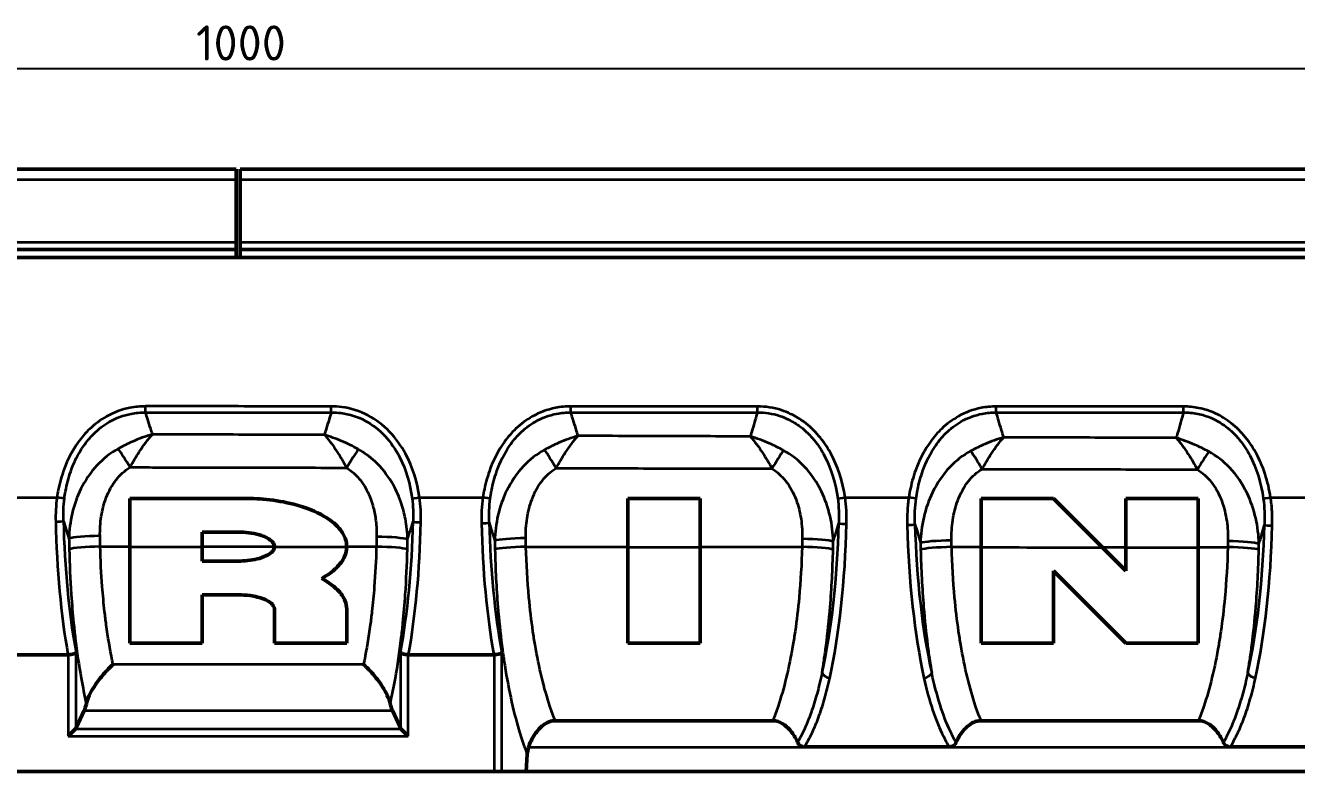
# Model space of a CAD drawing. Header units: millimetres. Extents: x 0 to 1485, y 0 to 1050.
# Drawn here: x 867.1 to 1183.6, y 621.1 to 806.8 of the extents above; entities that cross this region are included whole.
import ezdxf

# ---------------------------------------------------------------- set-up
doc = ezdxf.new("R2010")
doc.units = ezdxf.units.MM
doc.header["$LTSCALE"] = 2.5
for name, color, linetype, lineweight in [('Bemaßung (ISO)', 7, 'Continuous', 25), ('Sichtbar (ISO)', 7, 'Continuous', 50), ('Sichtbar schmal (ISO)', 7, 'Continuous', 35)]:
    doc.layers.add(name, color=color, linetype=linetype, lineweight=lineweight)
doc.styles.add('TXT 3_5', font='isocpeur.ttf')
doc.dimstyles.new('Anrin Standard (DIN)', dxfattribs={"dimscale": 2.5, "dimtxt": 3.5, "dimasz": 2.5, "dimexe": 2, "dimexo": 0, "dimgap": 0.8, "dimtad": 1, "dimrnd": 1e-08, "dimtxsty": 'TXT 3_5', "dimcen": 0.09, "dimdle": 10, "dimclrd": 256, "dimclre": 256, "dimclrt": 256, "dimadec": 0, "dimazin": 2, "dimtfac": 0.714286, "dimtmove": 0, "dimatfit": 3, "dimfxl": 1, "dimtolj": 1, "dimlwd": -1, "dimlwe": -1, "dimarcsym": 0})

# ---------------------------------------------------------------- blocks, each defined once
blk = doc.blocks.new('*D14')
at = {"layer": 'Bemaßung (ISO)', "transparency": 16777216}
for p, q in [((420.15, 732.45), (420.15, 801.07)), ((1420.15, 732.45), (1420.15, 801.07)), ((426.4, 796.07), (1413.9, 796.07))]:
    blk.add_line(p, q, dxfattribs=at)
for points in [[(426.4, 797.11), (426.4, 795.02), (420.15, 796.07)], [(1413.9, 797.11), (1413.9, 795.02), (1420.15, 796.07)]]:
    blk.add_solid(points, dxfattribs=at)
at = {"layer": 'Defpoints', "color": 0, "transparency": 16777216}
for p in [(1420.15, 796.07), (420.15, 732.45), (1420.15, 732.45)]:
    blk.add_point(p, dxfattribs=at)
at = {"layer": 'Bemaßung (ISO)', "transparency": 16777216, "insert": (909.62, 806.82), "char_height": 8.75, "attachment_point": 1, "style": 'TXT 3_5'}
blk.add_mtext('\\A1;1000', dxfattribs=at)

msp = doc.modelspace()

# ---------------------------------------------------------------- linework, layer by layer
at = {"layer": 'Sichtbar (ISO)'}
for p, q in [((420.646, 771.066), (919.646, 771.066)), ((919.646, 770.986), (919.646, 771.066)), ((919.646, 770.986), (919.646, 768.5)), ((920.646, 771.066), (920.646, 770.986)), ((920.646, 771.066), (1419.646, 771.066)), ((920.646, 768.5), (920.646, 770.986)), ((919.646, 752.798), (919.646, 768.5)), ((920.646, 768.5), (920.646, 752.798)), ((420.646, 751.066), (919.646, 751.066)), ((919.646, 751.066), (919.646, 752.798)), ((919.646, 749.066), (919.646, 751.066)), ((920.646, 752.798), (920.646, 751.066)), ((920.646, 751.066), (1419.646, 751.066)), ((920.646, 751.066), (920.646, 749.066)), ((1420.146, 749.066), (420.146, 749.066)), ((420.646, 749.066), (919.646, 749.066)), ((920.646, 749.066), (1419.646, 749.066)), ((921.946, 689.066), (893.146, 689.066)), ((893.146, 689.066), (893.146, 677.006)), ((1017.146, 689.066), (1017.146, 676.942)), ((1035.146, 689.066), (1017.146, 689.066)), ((1035.146, 676.932), (1035.146, 689.066)), ((1123.146, 689.066), (1105.146, 689.066)), ((1105.146, 689.066), (1105.146, 676.895)), ((1135.333, 676.88), (1123.146, 689.066)), ((1141.146, 689.066), (1141.146, 676.877)), ((1159.146, 689.066), (1141.146, 689.066)), ((1159.146, 676.867), (1159.146, 689.066)), ((911.146, 676.997), (911.146, 680.666)), ((911.146, 680.666), (920.146, 680.666)), ((893.146, 677.006), (893.146, 653.066)), ((911.146, 673.466), (911.146, 676.997)), ((1017.146, 676.942), (1017.146, 653.066)), ((1035.146, 653.066), (1035.146, 676.932)), ((1105.146, 676.895), (1105.146, 653.066)), ((1141.146, 671.066), (1135.333, 676.88)), ((1141.146, 676.877), (1141.146, 671.066)), ((1159.146, 653.066), (1159.146, 676.867)), ((920.146, 673.466), (911.146, 673.466)), ((1123.146, 671.066), (1141.146, 653.066)), ((1123.146, 653.066), (1123.146, 671.066)), ((911.146, 653.066), (911.146, 665.066)), ((911.146, 665.066), (920.146, 665.066)), ((929.146, 661.466), (929.146, 653.066)), ((947.146, 653.066), (947.146, 661.466)), ((893.146, 653.066), (911.146, 653.066)), ((929.146, 653.066), (947.146, 653.066)), ((1017.146, 653.066), (1035.146, 653.066)), ((1105.146, 653.066), (1123.146, 653.066)), ((1141.146, 653.066), (1159.146, 653.066)), ((856.557, 650.132), (877.735, 650.132)), ((962.557, 650.132), (983.735, 650.132)), ((879.758, 631.922), (881.758, 636.231)), ((958.534, 636.231), (960.533, 631.922)), ((879.559, 631.644), (877.827, 629.912)), ((960.733, 631.644), (962.465, 629.912)), ((1097.137, 627.245), (1061.154, 627.245)), ((1203.137, 627.245), (1167.154, 627.245)), ((991.792, 621.066), (992.101, 625.364)), ((856.465, 621.066), (983.827, 621.066)), ((985.758, 621.066), (983.827, 621.066)), ((985.758, 621.066), (991.792, 621.066)), ((1272.5, 621.066), (991.792, 621.066))]:
    msp.add_line(p, q, dxfattribs=at)
for centre, start_param, end_param in [((877.827, 632.221), 5.7595865, 6.0213859), ((962.465, 632.221), 3.403392, 3.6651914)]:
    msp.add_ellipse(centre, major_axis=(2, 0), ratio=0.5773503, start_param=start_param, end_param=end_param, dxfattribs=at)
for points, knots in [([(947.145, 676.978), (947.157, 677.745), (947.014, 678.491), (946.404, 680.094), (945.881, 680.9), (944.237, 682.809), (942.918, 683.799), (939.473, 685.832), (936.9, 686.854), (931.749, 688.187), (929.442, 688.577), (926.091, 688.914), (925.024, 688.987), (923.288, 689.054), (922.617, 689.066), (921.946, 689.066)], [0, 0, 0, 0, 0.2307837, 0.2307837, 0.5157258, 0.5157258, 0.986415, 0.986415, 1.7098192, 1.7098192, 2.2592469, 2.2592469, 2.5139388, 2.5139388, 2.673971, 2.673971, 2.673971, 2.673971]), ([(920.146, 680.666), (921.012, 680.666), (921.893, 680.616), (923.669, 680.401), (924.594, 680.226), (926.621, 679.631), (927.46, 679.218), (928.324, 678.588), (928.666, 678.29), (928.982, 677.767), (929.051, 677.613), (929.135, 677.3), (929.152, 677.145), (929.144, 676.988)], [0, 0, 0, 0, 0.2597299, 0.2597299, 0.537348, 0.537348, 0.9017254, 0.9017254, 1.0815882, 1.0815882, 1.14996, 1.14996, 1.2139366, 1.2139366, 1.2139366, 1.2139366]), ([(929.144, 676.988), (929.132, 676.782), (929.078, 676.585), (928.871, 676.147), (928.695, 675.922), (928.134, 675.363), (927.664, 675.066), (926.461, 674.457), (925.616, 674.183), (924.048, 673.803), (923.262, 673.674), (921.709, 673.507), (920.922, 673.466), (920.146, 673.466)], [0, 0, 0, 0, 0.0619873, 0.0619873, 0.1455311, 0.1455311, 0.2998285, 0.2998285, 0.5483536, 0.5483536, 0.7828587, 0.7828587, 1.0142798, 1.0142798, 1.0142798, 1.0142798]), ([(940.885, 669.15), (942.346, 669.943), (943.585, 670.826), (945.413, 672.598), (946.153, 673.553), (946.946, 675.378), (947.133, 676.164), (947.145, 676.978)], [1.9592685, 1.9592685, 1.9592685, 1.9592685, 2.4996343, 2.4996343, 2.9658952, 2.9658952, 3.2879747, 3.2879747, 3.2879747, 3.2879747]), ([(947.146, 661.466), (947.146, 662.205), (946.993, 662.926), (946.369, 664.444), (945.86, 665.197), (944.202, 667.062), (942.729, 668.167), (940.885, 669.15)], [0, 0, 0, 0, 0.23508836, 0.23508836, 0.51254553, 0.51254553, 0.9981263, 0.9981263, 0.9981263, 0.9981263]), ([(920.146, 665.066), (921.137, 665.066), (922.147, 665.001), (924.363, 664.689), (925.501, 664.409), (927.269, 663.714), (927.933, 663.331), (928.617, 662.702), (928.811, 662.474), (928.947, 662.219), (929.053, 662.02), (929.123, 661.807), (929.144, 661.543), (929.146, 661.505), (929.146, 661.466)], [2.40712118, 2.40712118, 2.40712118, 2.40712118, 2.58963853, 2.58963853, 2.81760013, 2.81760013, 3.01201436, 3.01201436, 3.1026122, 3.1026122, 3.1026122, 3.17304497, 3.17304497, 3.18496679, 3.18496679, 3.18496679, 3.18496679]), ([(879.758, 650.749), (879.758, 650.749), (879.757, 650.748), (879.709, 650.689), (879.637, 650.631), (879.45, 650.519), (879.335, 650.465), (879.017, 650.347), (878.798, 650.286), (878.326, 650.191), (878.078, 650.156), (877.827, 650.136)], [-0.0006654, -0.0006654, -0.0006654, -0.0006654, 0, 0, 0.05750447, 0.05750447, 0.11460339, 0.11460339, 0.19380433, 0.19380433, 0.26966157, 0.26966157, 0.26966157, 0.26966157]), ([(960.533, 650.749), (960.534, 650.749), (960.534, 650.748), (960.583, 650.689), (960.655, 650.631), (960.842, 650.519), (960.957, 650.465), (961.275, 650.347), (961.493, 650.286), (961.966, 650.191), (962.213, 650.156), (962.465, 650.136)], [-0.26991109, -0.26991109, -0.26991109, -0.26991109, -0.26924705, -0.26924705, -0.21183106, -0.21183106, -0.15482027, -0.15482027, -0.07574077, -0.07574077, 0, 0, 0, 0]), ([(985.758, 650.749), (985.758, 650.749), (985.757, 650.748), (985.709, 650.689), (985.637, 650.631), (985.45, 650.519), (985.335, 650.465), (985.017, 650.347), (984.798, 650.286), (984.326, 650.191), (984.078, 650.156), (983.827, 650.136)], [-0.00066483, -0.00066483, -0.00066483, -0.00066483, 0, 0, 0.05750444, 0.05750444, 0.11460288, 0.11460288, 0.19380451, 0.19380451, 0.26966215, 0.26966215, 0.26966215, 0.26966215]), ([(888.969, 647.722), (888.965, 647.719), (888.962, 647.716), (888.161, 646.989), (887.36, 646.175), (885.864, 644.457), (885.156, 643.547), (883.951, 641.745), (883.439, 640.858), (882.708, 639.273), (882.459, 638.583), (882.314, 637.952)], [-0.0015938, -0.0015938, -0.0015938, -0.0015938, 0, 0, 0.3562571, 0.3562571, 0.6987789, 0.6987789, 1.0094592, 1.0094592, 1.2644909, 1.2644909, 1.2644909, 1.2644909]), ([(951.323, 647.722), (951.327, 647.719), (951.33, 647.715), (952.131, 646.988), (952.932, 646.175), (954.428, 644.457), (955.136, 643.546), (956.341, 641.745), (956.853, 640.858), (957.584, 639.273), (957.833, 638.582), (957.978, 637.951)], [-1.2568591, -1.2568591, -1.2568591, -1.2568591, -1.2552769, -1.2552769, -0.9016301, -0.9016301, -0.561614, -0.561614, -0.2531834, -0.2531834, 0, 0, 0, 0]), ([(957.978, 637.951), (958.016, 637.787), (958.055, 637.629), (958.228, 636.992), (958.375, 636.573), (958.534, 636.231)], [1.06158358, 1.06158358, 1.06158358, 1.06158358, 1.12744762, 1.12744762, 1.33825634, 1.33825634, 1.33825634, 1.33825634]), ([(999.087, 633.736), (998.553, 633.736), (998.046, 633.642), (996.991, 633.249), (996.474, 632.933), (995.294, 632.002), (994.608, 631.248), (993.637, 629.823), (993.313, 629.256), (992.788, 628.146), (992.579, 627.607), (992.415, 627.066)], [0, 0, 0, 0, 0.16019318, 0.16019318, 0.34231248, 0.34231248, 0.62098639, 0.62098639, 0.78848945, 0.78848945, 0.9392562, 0.9392562, 0.9392562, 0.9392562]), ([(999.087, 633.736), (1008.106, 633.736), (1017.126, 633.736), (1035.166, 633.736), (1044.185, 633.736), (1053.205, 633.736)], [-6.7575765, -6.7575765, -6.7575765, -6.7575765, -4.051666, -4.051666, -1.345764, -1.345764, -1.345764, -1.345764]), ([(1059.414, 628.321), (1059.033, 629.197), (1058.543, 630.043), (1057.325, 631.663), (1056.606, 632.374), (1055.465, 633.139), (1055.045, 633.358), (1054.144, 633.66), (1053.685, 633.736), (1053.205, 633.736)], [0.31323441, 0.31323441, 0.31323441, 0.31323441, 0.60189482, 0.60189482, 0.92578778, 0.92578778, 1.09400996, 1.09400996, 1.26239995, 1.26239995, 1.26239995, 1.26239995]), ([(1105.087, 633.736), (1104.89, 633.736), (1104.695, 633.723), (1104.313, 633.672), (1104.13, 633.635), (1103.583, 633.486), (1103.237, 633.342), (1102.294, 632.83), (1101.712, 632.363), (1100.416, 631.024), (1099.708, 630.026), (1099.051, 628.705), (1098.962, 628.513), (1098.878, 628.321)], [0, 0, 0, 0, 0.05901818, 0.05901818, 0.11569873, 0.11569873, 0.2300069, 0.2300069, 0.44301042, 0.44301042, 0.74246626, 0.74246626, 0.79256085, 0.79256085, 0.79256085, 0.79256085]), ([(1105.087, 633.736), (1114.107, 633.736), (1123.126, 633.736), (1141.165, 633.736), (1150.185, 633.736), (1159.205, 633.736)], [-6.7575568, -6.7575568, -6.7575568, -6.7575568, -4.051666, -4.051666, -1.3457837, -1.3457837, -1.3457837, -1.3457837]), ([(1165.414, 628.321), (1165.033, 629.197), (1164.543, 630.043), (1163.325, 631.663), (1162.606, 632.374), (1161.465, 633.139), (1161.045, 633.358), (1160.144, 633.66), (1159.685, 633.736), (1159.205, 633.736)], [0.31321839, 0.31321839, 0.31321839, 0.31321839, 0.60187519, 0.60187519, 0.92576132, 0.92576132, 1.0939781, 1.0939781, 1.26236494, 1.26236494, 1.26236494, 1.26236494]), ([(1061.154, 627.245), (1060.888, 627.245), (1060.623, 627.295), (1060.164, 627.481), (1059.969, 627.605), (1059.638, 627.921), (1059.506, 628.11), (1059.414, 628.321)], [0, 0, 0, 0, 0.08004221, 0.08004221, 0.14938511, 0.14938511, 0.21913282, 0.21913282, 0.21913282, 0.21913282]), ([(1098.878, 628.321), (1098.788, 628.115), (1098.66, 627.93), (1098.335, 627.614), (1098.141, 627.489), (1097.805, 627.349), (1097.676, 627.31), (1097.41, 627.258), (1097.274, 627.245), (1097.137, 627.245)], [0, 0, 0, 0, 0.06800043, 0.06800043, 0.1373227, 0.1373227, 0.1776864, 0.1776864, 0.21863118, 0.21863118, 0.21863118, 0.21863118]), ([(1167.154, 627.245), (1166.888, 627.245), (1166.623, 627.295), (1166.164, 627.481), (1165.97, 627.605), (1165.638, 627.921), (1165.506, 628.11), (1165.414, 628.321)], [0, 0, 0, 0, 0.08004104, 0.08004104, 0.14938486, 0.14938486, 0.21913367, 0.21913367, 0.21913367, 0.21913367])]:
    msp.add_open_spline(points, degree=3, knots=knots, dxfattribs=at)
for points in [[(877.735, 650.132), (877.765, 650.132), (877.796, 650.133), (877.827, 650.136)], [(962.465, 650.136), (962.496, 650.133), (962.526, 650.132), (962.557, 650.132)], [(983.735, 650.132), (983.765, 650.132), (983.796, 650.133), (983.827, 650.136)], [(881.758, 636.231), (881.967, 636.682), (882.155, 637.262), (882.314, 637.952)], [(992.415, 627.066), (992.247, 626.512), (992.142, 625.941), (992.101, 625.364)]]:
    msp.add_open_spline(points, degree=3, dxfattribs=at)
at = {"layer": 'Sichtbar schmal (ISO)'}
for p, q in [((420.646, 770.986), (919.646, 770.986)), ((920.646, 770.986), (1419.646, 770.986)), ((420.646, 768.5), (919.646, 768.5)), ((920.646, 768.5), (1419.646, 768.5)), ((919.646, 752.798), (420.646, 752.798)), ((1419.646, 752.798), (920.646, 752.798)), ((897.041, 710.467), (897.042, 711.996)), ((943.301, 710.468), (943.301, 711.986)), ((1002.945, 710.469), (1002.945, 711.974)), ((1049.395, 710.47), (1049.396, 711.965)), ((1108.852, 710.471), (1108.853, 711.953)), ((1155.485, 710.472), (1155.486, 711.944)), ((859.304, 689.324), (875.01, 689.324)), ((876.857, 689.058), (875.01, 689.324)), ((963.422, 689.055), (965.267, 689.324)), ((965.267, 689.324), (981.048, 689.324)), ((982.889, 689.05), (981.048, 689.324)), ((1069.39, 689.047), (1071.228, 689.324)), ((1071.228, 689.324), (1087.088, 689.324)), ((1088.922, 689.042), (1087.088, 689.324)), ((1175.356, 689.039), (1177.187, 689.324)), ((1177.187, 689.324), (1193.13, 689.324)), ((885.775, 677.091), (893.146, 677.087)), ((911.146, 677.078), (929.146, 677.069)), ((947.146, 677.059), (954.517, 677.056)), ((991.775, 677.036), (1017.146, 677.023)), ((1035.146, 677.014), (1060.517, 677.001)), ((1097.775, 676.982), (1105.146, 676.978)), ((1135.25, 676.963), (1141.146, 676.959)), ((1159.146, 676.95), (1166.517, 676.946)), ((877.827, 650.136), (877.827, 629.912)), ((879.758, 631.922), (879.758, 650.749)), ((960.533, 650.749), (960.533, 631.922)), ((962.465, 629.912), (962.465, 650.136)), ((983.827, 650.136), (983.827, 621.066)), ((985.758, 621.066), (985.758, 650.749)), ((881.758, 636.231), (958.534, 636.231)), ((877.827, 629.912), (962.465, 629.912)), ((960.733, 631.644), (879.559, 631.644)), ((1271.877, 627.066), (992.415, 627.066))]:
    msp.add_line(p, q, dxfattribs=at)
for centre, major_axis, ratio, start_param, end_param in [((893.212, 696.171), (-4.152, 6.838), 0.0421484, 4.7812679, 5.5675664), ((947.094, 696.058), (4.171, 6.827), 0.0422188, 0.7209708, 1.5013852), ((999.288, 695.948), (-4.132, 6.85), 0.0424562, 4.7822189, 5.5514587), ((1053.02, 695.834), (-4.152, -6.838), 0.0425355, 3.8785139, 4.6420208), ((1105.362, 695.721), (-4.113, 6.861), 0.0427798, 4.7831871, 5.5357456), ((1158.946, 695.604), (-4.134, -6.849), 0.0428681, 3.8940726, 4.6410459), ((874.68, 683.437), (1.999, 0.047), 0.086552, 4.7103736, 6.0203765), ((892.832, 689.324), (0, -70), 0.2602935, 4.7990728, 5.306634), ((894.764, 689.324), (0, 68), 0.2679492, 1.6574802, 2.1739877), ((945.528, 689.324), (0, -68), 0.2679492, 0.9676049, 1.4819558), ((947.46, 689.324), (0, 70), 0.2602935, 4.1181439, 4.6235485), ((965.609, 683.291), (-1.999, 0.048), 0.0886986, 0.2628598, 1.5729133), ((980.689, 683.051), (1.999, 0.05), 0.0922148, 4.7101, 6.0202392), ((998.832, 689.324), (0, -70), 0.2602935, 4.8047632, 5.306634), ((1000.764, 689.324), (0, 68), 0.2679492, 1.6631706, 2.1739877), ((1051.528, 689.324), (0, -68), 0.2679492, 0.873178, 1.4761751), ((1053.46, 689.324), (0, 70), 0.2602935, 4.0147707, 4.6177678), ((1071.599, 682.899), (-1.999, 0.051), 0.0944498, 0.2630028, 1.5731981), ((1086.699, 682.65), (1.999, 0.053), 0.0981113, 4.7097963, 6.0200867), ((1104.832, 689.324), (0, -70), 0.2602935, 4.8106924, 5.4099101), ((1106.764, 689.324), (0, 68), 0.2679492, 1.6690998, 2.2683174), ((1157.528, 689.324), (0, -68), 0.2679492, 0.873419, 1.4701547), ((1159.46, 689.324), (0, 70), 0.2602935, 4.0150117, 4.6117473), ((1177.588, 682.492), (-1.999, 0.054), 0.1004354, 0.2631614, 1.5735139), ((885.718, 679.087), (-7.998, -0.173), 0.0805648, 4.7105783, 6.020512), ((954.571, 678.893), (7.998, -0.175), 0.0811922, 0.2626871, 1.5725043), ((991.728, 678.535), (-7.998, -0.175), 0.0815305, 4.7105395, 6.0204908), ((1060.561, 678.336), (7.998, -0.177), 0.0821725, 0.2627087, 1.5725511), ((1097.739, 677.968), (-7.998, -0.177), 0.0825195, 4.7104995, 6.0204688), ((1166.55, 677.764), (7.998, -0.179), 0.0831768, 0.2627312, 1.5725998), ((885.775, 676.446), (-7.998, -0.173), 0.0805658, 4.7106022, 6.020512), ((954.517, 676.406), (7.998, -0.175), 0.0811912, 0.262687, 1.5725271), ((991.775, 676.384), (-7.998, -0.175), 0.0815313, 4.7105595, 6.0204908), ((1060.517, 676.343), (7.998, -0.177), 0.0821717, 0.2627087, 1.5725698), ((1097.775, 676.321), (-7.998, -0.177), 0.0825201, 4.7105152, 6.0204688), ((1166.516, 676.281), (7.998, -0.179), 0.0831762, 0.2627312, 1.5726142), ((1067.424, 645.641), (-1.951, 0.438), 0.6330841, 0.3409214, 1.7120413), ((1090.867, 645.646), (1.951, 0.438), 0.6330128, 4.5711872, 5.9422906), ((1173.427, 645.654), (-1.951, 0.438), 0.6329073, 0.3408552, 1.7119342)]:
    msp.add_ellipse(centre, major_axis=major_axis, ratio=ratio, start_param=start_param, end_param=end_param, dxfattribs=at)
for points, knots in [([(897.042, 711.996), (895.743, 711.996), (894.431, 711.873), (891.086, 711.212), (889.116, 710.478), (885.769, 708.586), (884.352, 707.515), (882.069, 705.323), (881.13, 704.232), (878.814, 701.014), (877.657, 698.759), (876.158, 694.71), (875.678, 692.969), (875.208, 690.583), (875.101, 689.954), (875.01, 689.324)], [0, 0, 0, 0, 0.3895054, 0.3895054, 1.0127142, 1.0127142, 1.5348684, 1.5348684, 1.9622923, 1.9622923, 2.715636, 2.715636, 3.2510731, 3.2510731, 3.4419914, 3.4419914, 3.4419914, 3.4419914]), ([(876.857, 689.058), (876.935, 689.658), (877.028, 690.257), (877.441, 692.528), (877.868, 694.184), (879.217, 698.031), (880.266, 700.171), (882.38, 703.217), (883.239, 704.249), (885.332, 706.317), (886.634, 707.324), (889.716, 709.096), (891.533, 709.777), (894.625, 710.375), (895.839, 710.48), (897.041, 710.467)], [-3.4419914, -3.4419914, -3.4419914, -3.4419914, -3.2510731, -3.2510731, -2.715636, -2.715636, -1.9622923, -1.9622923, -1.5348684, -1.5348684, -1.0127142, -1.0127142, -0.3895054, -0.3895054, 0, 0, 0, 0]), ([(897.041, 710.467), (904.751, 710.467), (912.461, 710.467), (927.881, 710.467), (935.591, 710.468), (943.301, 710.468)], [-4.625923, -4.625923, -4.625923, -4.625923, -2.3129615, -2.3129615, 0, 0, 0, 0]), ([(898.809, 705.008), (898.656, 705.481), (898.503, 705.953), (898.35, 706.426), (898.1, 707.199), (897.849, 707.973), (897.413, 709.32), (897.227, 709.894), (897.041, 710.467)], [0.50985668, 0.50985668, 0.50985668, 0.50985668, 0.73400521, 0.73400521, 0.73400521, 1.10100781, 1.10100781, 1.37319218, 1.37319218, 1.37319218, 1.37319218]), ([(943.301, 711.986), (935.591, 711.988), (927.881, 711.99), (912.462, 711.993), (904.752, 711.994), (897.042, 711.996)], [0, 0, 0, 0, 2.3129615, 2.3129615, 4.625923, 4.625923, 4.625923, 4.625923]), ([(943.301, 710.468), (943.121, 709.882), (942.942, 709.296), (942.521, 707.926), (942.28, 707.141), (942.04, 706.356), (941.887, 705.857), (941.734, 705.358), (941.58, 704.859)], [0.0939561, 0.0939561, 0.0939561, 0.0939561, 0.36976251, 0.36976251, 0.73952502, 0.73952502, 0.73952502, 0.9745004, 0.9745004, 0.9745004, 0.9745004]), ([(965.267, 689.324), (964.718, 693.083), (963.581, 696.844), (960.702, 702.171), (959.384, 704.034), (956.252, 707.3), (954.454, 708.685), (950.413, 710.813), (948.194, 711.518), (945.041, 711.931), (944.169, 711.986), (943.301, 711.986)], [0, 0, 0, 0, 1.1396168, 1.1396168, 1.8126265, 1.8126265, 2.4856363, 2.4856363, 3.1733778, 3.1733778, 3.4336731, 3.4336731, 3.4336731, 3.4336731]), ([(943.301, 710.468), (944.104, 710.476), (944.912, 710.432), (947.828, 710.069), (949.876, 709.418), (953.598, 707.426), (955.249, 706.122), (958.118, 703.036), (959.32, 701.271), (961.935, 696.214), (962.951, 692.636), (963.422, 689.055)], [-3.4336731, -3.4336731, -3.4336731, -3.4336731, -3.1733778, -3.1733778, -2.4856363, -2.4856363, -1.8126265, -1.8126265, -1.1396168, -1.1396168, 0, 0, 0, 0]), ([(1002.945, 711.974), (1001.667, 711.974), (1000.376, 711.853), (997.084, 711.202), (995.145, 710.478), (991.842, 708.613), (990.44, 707.554), (988.169, 705.38), (987.232, 704.291), (984.924, 701.095), (983.77, 698.861), (982.262, 694.854), (981.774, 693.131), (981.273, 690.703), (981.151, 690.014), (981.048, 689.324)], [0, 0, 0, 0, 0.3833727, 0.3833727, 0.9967691, 0.9967691, 1.5132614, 1.5132614, 1.9400386, 1.9400386, 2.6874111, 2.6874111, 3.2184211, 3.2184211, 3.4277272, 3.4277272, 3.4277272, 3.4277272]), ([(982.889, 689.05), (982.977, 689.708), (983.083, 690.365), (983.524, 692.68), (983.959, 694.32), (985.316, 698.133), (986.362, 700.255), (988.468, 703.285), (989.326, 704.316), (991.408, 706.37), (992.696, 707.368), (995.735, 709.116), (997.524, 709.789), (1000.567, 710.378), (1001.761, 710.482), (1002.945, 710.469)], [-3.4277272, -3.4277272, -3.4277272, -3.4277272, -3.2184211, -3.2184211, -2.6874111, -2.6874111, -1.9400386, -1.9400386, -1.5132614, -1.5132614, -0.9967691, -0.9967691, -0.3833727, -0.3833727, 0, 0, 0, 0]), ([(1049.396, 711.965), (1041.654, 711.966), (1033.912, 711.968), (1018.429, 711.971), (1010.687, 711.972), (1002.945, 711.974)], [0, 0, 0, 0, 2.3225262, 2.3225262, 4.6450524, 4.6450524, 4.6450524, 4.6450524]), ([(1002.945, 710.469), (1010.686, 710.469), (1018.428, 710.469), (1033.912, 710.469), (1041.653, 710.47), (1049.395, 710.47)], [-4.6450524, -4.6450524, -4.6450524, -4.6450524, -2.3225262, -2.3225262, 0, 0, 0, 0]), ([(1004.763, 704.639), (1004.596, 705.176), (1004.428, 705.714), (1004.261, 706.251), (1004.01, 707.054), (1003.76, 707.857), (1003.321, 709.262), (1003.133, 709.866), (1002.945, 710.469)], [0.49580387, 0.49580387, 0.49580387, 0.49580387, 0.74518309, 0.74518309, 0.74518309, 1.11777463, 1.11777463, 1.39785802, 1.39785802, 1.39785802, 1.39785802]), ([(1049.395, 710.47), (1049.213, 709.854), (1049.031, 709.239), (1048.608, 707.809), (1048.368, 706.995), (1048.127, 706.181), (1047.96, 705.617), (1047.793, 705.053), (1047.626, 704.489)], [0.09167151, 0.09167151, 0.09167151, 0.09167151, 0.37538759, 0.37538759, 0.75077518, 0.75077518, 0.75077518, 1.01090786, 1.01090786, 1.01090786, 1.01090786]), ([(1049.395, 710.47), (1051.261, 710.489), (1053.148, 710.21), (1055.669, 709.393), (1056.406, 709.095), (1058.184, 708.229), (1059.197, 707.6), (1061.378, 705.935), (1062.515, 704.817), (1064.524, 702.35), (1065.392, 701.01), (1067.837, 696.365), (1068.891, 692.708), (1069.39, 689.047)], [-3.4194571, -3.4194571, -3.4194571, -3.4194571, -2.8148865, -2.8148865, -2.5582897, -2.5582897, -2.1767648, -2.1767648, -1.6705403, -1.6705403, -1.1643158, -1.1643158, 0, 0, 0, 0]), ([(1071.228, 689.324), (1070.648, 693.161), (1069.469, 697), (1066.777, 701.888), (1065.825, 703.3), (1063.627, 705.904), (1062.387, 707.086), (1060.013, 708.852), (1058.913, 709.522), (1056.983, 710.448), (1056.183, 710.768), (1053.451, 711.651), (1051.411, 711.964), (1049.396, 711.965)], [0, 0, 0, 0, 1.1643158, 1.1643158, 1.6705403, 1.6705403, 2.1767648, 2.1767648, 2.5582897, 2.5582897, 2.8148865, 2.8148865, 3.4194571, 3.4194571, 3.4194571, 3.4194571]), ([(1108.853, 711.953), (1107.595, 711.953), (1106.324, 711.833), (1103.084, 711.192), (1101.175, 710.479), (1097.917, 708.64), (1096.53, 707.593), (1094.271, 705.435), (1093.334, 704.35), (1091.035, 701.174), (1089.883, 698.961), (1088.368, 694.994), (1087.872, 693.289), (1087.341, 690.82), (1087.203, 690.072), (1087.088, 689.324)], [0, 0, 0, 0, 0.3773395, 0.3773395, 0.9810826, 0.9810826, 1.4921008, 1.4921008, 1.9182467, 1.9182467, 2.6597873, 2.6597873, 3.1866011, 3.1866011, 3.413761, 3.413761, 3.413761, 3.413761]), ([(1088.922, 689.042), (1089.021, 689.757), (1089.141, 690.47), (1089.608, 692.827), (1090.051, 694.452), (1091.415, 698.232), (1092.459, 700.337), (1094.557, 703.352), (1095.414, 704.382), (1097.484, 706.423), (1098.759, 707.411), (1101.758, 709.137), (1103.518, 709.8), (1106.512, 710.381), (1107.688, 710.484), (1108.852, 710.471)], [-3.413761, -3.413761, -3.413761, -3.413761, -3.1866011, -3.1866011, -2.6597873, -2.6597873, -1.9182467, -1.9182467, -1.4921008, -1.4921008, -0.9810826, -0.9810826, -0.3773395, -0.3773395, 0, 0, 0, 0]), ([(1108.852, 710.471), (1116.625, 710.471), (1124.397, 710.471), (1139.941, 710.472), (1147.713, 710.472), (1155.485, 710.472)], [-4.6632984, -4.6632984, -4.6632984, -4.6632984, -2.3316492, -2.3316492, 0, 0, 0, 0]), ([(1110.72, 704.266), (1110.538, 704.87), (1110.357, 705.473), (1110.175, 706.076), (1109.925, 706.908), (1109.675, 707.74), (1109.234, 709.205), (1109.043, 709.838), (1108.852, 710.471)], [0.48226338, 0.48226338, 0.48226338, 0.48226338, 0.75659923, 0.75659923, 0.75659923, 1.13489884, 1.13489884, 1.422909, 1.422909, 1.422909, 1.422909]), ([(1155.486, 711.944), (1147.714, 711.945), (1139.941, 711.947), (1124.397, 711.95), (1116.625, 711.951), (1108.853, 711.953)], [0, 0, 0, 0, 2.3316492, 2.3316492, 4.6632984, 4.6632984, 4.6632984, 4.6632984]), ([(1155.485, 710.472), (1155.301, 709.827), (1155.117, 709.181), (1154.691, 707.692), (1154.451, 706.849), (1154.21, 706.006), (1154.029, 705.375), (1153.849, 704.745), (1153.669, 704.114)], [0.0894777, 0.0894777, 0.0894777, 0.0894777, 0.38113022, 0.38113022, 0.76226044, 0.76226044, 0.76226044, 1.04727706, 1.04727706, 1.04727706, 1.04727706]), ([(1155.485, 710.472), (1156.668, 710.485), (1157.86, 710.377), (1160.186, 709.914), (1161.315, 709.561), (1163.682, 708.535), (1164.897, 707.816), (1167.239, 706.043), (1168.366, 704.944), (1170.363, 702.517), (1171.228, 701.199), (1173.736, 696.519), (1174.83, 692.781), (1175.356, 689.039)], [-3.4055386, -3.4055386, -3.4055386, -3.4055386, -3.0223399, -3.0223399, -2.6391411, -2.6391411, -2.1887538, -2.1887538, -1.6890431, -1.6890431, -1.1893324, -1.1893324, 0, 0, 0, 0]), ([(1177.187, 689.324), (1176.577, 693.241), (1175.354, 697.159), (1172.593, 702.077), (1171.643, 703.465), (1169.46, 706.023), (1168.23, 707.184), (1165.681, 709.063), (1164.36, 709.828), (1161.792, 710.926), (1160.569, 711.308), (1158.051, 711.818), (1156.763, 711.943), (1155.486, 711.944)], [0, 0, 0, 0, 1.1893324, 1.1893324, 1.6890431, 1.6890431, 2.1887538, 2.1887538, 2.6391411, 2.6391411, 3.0223399, 3.0223399, 3.4055386, 3.4055386, 3.4055386, 3.4055386]), ([(898.809, 705.008), (897.112, 704.545), (895.393, 703.917), (892.539, 702.644), (891.391, 702.067), (890.268, 701.446)], [-0.00184155, -0.00184155, -0.00184155, -0.00184155, 0.37600238, 0.37600238, 0.6351631, 0.6351631, 0.6351631, 0.6351631]), ([(893.214, 696.816), (893.954, 698.163), (894.708, 699.449), (896.577, 702.351), (897.701, 703.845), (898.809, 705.008)], [-0.6351631, -0.6351631, -0.6351631, -0.6351631, -0.37600238, -0.37600238, 0.00184155, 0.00184155, 0.00184155, 0.00184155]), ([(941.58, 704.859), (941.283, 704.861), (940.986, 704.862), (933.847, 704.886), (927.005, 704.91), (920.163, 704.934), (913.321, 704.958), (906.479, 704.981), (899.361, 705.006), (899.085, 705.007), (898.809, 705.008)], [1.9635101, 1.9635101, 1.9635101, 1.9635101, 2.0526318, 2.0526318, 4.1052636, 4.1052636, 4.1052636, 6.1578953, 6.1578953, 6.2406502, 6.2406502, 6.2406502, 6.2406502]), ([(950.037, 701.303), (949.354, 701.681), (948.661, 702.044), (947.263, 702.731), (946.557, 703.055), (945.848, 703.355), (945.139, 703.656), (944.426, 703.933), (943.001, 704.436), (942.289, 704.662), (941.58, 704.859)], [0, 0, 0, 0, 0.15791063, 0.15791063, 0.31582126, 0.31582126, 0.31582126, 0.47373188, 0.47373188, 0.63164251, 0.63164251, 0.63164251, 0.63164251]), ([(941.58, 704.859), (942.042, 704.368), (942.505, 703.819), (943.433, 702.622), (943.897, 701.973), (944.36, 701.282), (944.822, 700.591), (945.282, 699.858), (946.196, 698.327), (946.649, 697.528), (947.096, 696.708)], [-0.63164251, -0.63164251, -0.63164251, -0.63164251, -0.47373188, -0.47373188, -0.31582126, -0.31582126, -0.31582126, -0.15791063, -0.15791063, 0, 0, 0, 0]), ([(1004.763, 704.639), (1003.137, 704.187), (1001.491, 703.587), (998.697, 702.355), (997.54, 701.78), (996.407, 701.162)], [-0.00184366, -0.00184366, -0.00184366, -0.00184366, 0.360302, 0.360302, 0.62112005, 0.62112005, 0.62112005, 0.62112005]), ([(999.289, 696.601), (1000.035, 697.951), (1000.795, 699.24), (1002.625, 702.065), (1003.701, 703.501), (1004.763, 704.639)], [-0.62112005, -0.62112005, -0.62112005, -0.62112005, -0.360302, -0.360302, 0.00184366, 0.00184366, 0.00184366, 0.00184366]), ([(1047.626, 704.489), (1047.314, 704.49), (1047.001, 704.491), (1039.847, 704.516), (1033.005, 704.54), (1026.163, 704.564), (1019.321, 704.588), (1012.479, 704.612), (1005.346, 704.637), (1005.055, 704.638), (1004.763, 704.639)], [1.9589832, 1.9589832, 1.9589832, 1.9589832, 2.052632, 2.052632, 4.105264, 4.105264, 4.105264, 6.157896, 6.157896, 6.2452287, 6.2452287, 6.2452287, 6.2452287]), ([(1055.899, 701.016), (1054.765, 701.638), (1053.605, 702.216), (1050.84, 703.441), (1049.224, 704.035), (1047.626, 704.489)], [0, 0, 0, 0, 0.26163232, 0.26163232, 0.61773407, 0.61773407, 0.61773407, 0.61773407]), ([(1047.626, 704.489), (1048.666, 703.357), (1049.718, 701.94), (1051.522, 699.137), (1052.279, 697.844), (1053.022, 696.491)], [-0.61773407, -0.61773407, -0.61773407, -0.61773407, -0.26163232, -0.26163232, 0, 0, 0, 0]), ([(1110.72, 704.266), (1109.162, 703.826), (1107.587, 703.253), (1104.853, 702.061), (1103.686, 701.489), (1102.545, 700.873)], [-0.00184581, -0.00184581, -0.00184581, -0.00184581, 0.34497129, 0.34497129, 0.60739836, 0.60739836, 0.60739836, 0.60739836]), ([(1105.364, 696.382), (1106.116, 697.733), (1106.881, 699.025), (1108.672, 701.776), (1109.702, 703.156), (1110.72, 704.266)], [-0.60739836, -0.60739836, -0.60739836, -0.60739836, -0.34497129, -0.34497129, 0.00184581, 0.00184581, 0.00184581, 0.00184581]), ([(1153.669, 704.114), (1153.342, 704.116), (1153.016, 704.117), (1145.847, 704.142), (1139.005, 704.166), (1132.163, 704.191), (1125.321, 704.215), (1118.479, 704.239), (1111.331, 704.264), (1111.025, 704.265), (1110.72, 704.266)], [1.954669, 1.954669, 1.954669, 1.954669, 2.0526322, 2.0526322, 4.1052644, 4.1052644, 4.1052644, 6.1578965, 6.1578965, 6.2495971, 6.2495971, 6.2495971, 6.2495971]), ([(1161.763, 700.725), (1160.619, 701.344), (1159.451, 701.92), (1156.744, 703.105), (1155.199, 703.674), (1153.669, 704.114)], [0, 0, 0, 0, 0.263239, 0.263239, 0.60414496, 0.60414496, 0.60414496, 0.60414496]), ([(1153.669, 704.114), (1154.665, 703.011), (1155.672, 701.65), (1157.436, 698.921), (1158.199, 697.625), (1158.948, 696.269)], [-0.60414496, -0.60414496, -0.60414496, -0.60414496, -0.263239, -0.263239, 0, 0, 0, 0]), ([(890.268, 701.446), (888.262, 700.337), (886.456, 698.883), (883.311, 695.501), (881.979, 693.496), (880.956, 691.423), (879.981, 689.447), (879.274, 687.403), (878.307, 683.251), (878.051, 681.155), (877.99, 679.087)], [0, 0, 0, 0, 0.4629822, 0.4629822, 0.9731941, 0.9731941, 0.9731941, 1.4597911, 1.4597911, 1.9463882, 1.9463882, 1.9463882, 1.9463882]), ([(962.299, 678.893), (962.25, 680.569), (962.073, 682.261), (961.478, 685.389), (961.099, 686.824), (960.004, 689.94), (959.236, 691.613), (957.165, 695.039), (955.823, 696.75), (952.959, 699.423), (951.555, 700.461), (950.037, 701.303)], [0, 0, 0, 0, 0.3951817, 0.3951817, 0.7323745, 0.7323745, 1.1411802, 1.1411802, 1.6021957, 1.6021957, 1.9529454, 1.9529454, 1.9529454, 1.9529454]), ([(996.407, 701.162), (994.421, 700.078), (992.633, 698.655), (989.415, 695.245), (988.03, 693.158), (986.975, 691.006), (985.996, 689.006), (985.287, 686.936), (984.318, 682.739), (984.062, 680.624), (984, 678.535)], [0, 0, 0, 0, 0.4573881, 0.4573881, 0.9905413, 0.9905413, 0.9905413, 1.4858119, 1.4858119, 1.9810825, 1.9810825, 1.9810825, 1.9810825]), ([(1068.288, 678.336), (1068.227, 680.428), (1067.971, 682.545), (1067.006, 686.747), (1066.3, 688.82), (1065.324, 690.824), (1064.268, 692.991), (1062.877, 695.095), (1059.655, 698.513), (1057.877, 699.933), (1055.899, 701.016)], [0, 0, 0, 0, 0.4969685, 0.4969685, 0.993937, 0.993937, 0.993937, 1.5318135, 1.5318135, 1.9878741, 1.9878741, 1.9878741, 1.9878741]), ([(1102.545, 700.873), (1100.579, 699.813), (1098.809, 698.42), (1095.517, 694.982), (1094.078, 692.811), (1092.993, 690.578), (1092.01, 688.555), (1091.3, 686.458), (1090.329, 682.214), (1090.073, 680.08), (1090.011, 677.968)], [0, 0, 0, 0, 0.4517785, 0.4517785, 1.0083247, 1.0083247, 1.0083247, 1.512487, 1.512487, 2.0166494, 2.0166494, 2.0166494, 2.0166494]), ([(1174.277, 677.764), (1174.215, 679.878), (1173.96, 682.015), (1172.993, 686.265), (1172.285, 688.366), (1171.306, 690.392), (1170.22, 692.641), (1168.776, 694.829), (1165.481, 698.276), (1163.72, 699.666), (1161.763, 700.725)], [0, 0, 0, 0, 0.5059211, 0.5059211, 1.0118422, 1.0118422, 1.0118422, 1.5731904, 1.5731904, 2.0236844, 2.0236844, 2.0236844, 2.0236844]), ([(885.718, 679.732), (885.683, 681.348), (885.78, 682.98), (886.283, 686.196), (886.686, 687.772), (887.275, 689.286), (887.892, 690.873), (888.72, 692.397), (890.726, 694.938), (891.896, 696.016), (893.214, 696.816)], [-1.9463882, -1.9463882, -1.9463882, -1.9463882, -1.4597911, -1.4597911, -0.9731941, -0.9731941, -0.9731941, -0.4629822, -0.4629822, 0, 0, 0, 0]), ([(893.214, 696.816), (895.349, 696.812), (897.484, 696.807), (906.462, 696.789), (913.304, 696.776), (920.146, 696.762), (926.988, 696.748), (933.83, 696.734), (942.813, 696.716), (944.955, 696.712), (947.096, 696.708)], [-6.7984485, -6.7984485, -6.7984485, -6.7984485, -6.1578953, -6.1578953, -4.1052636, -4.1052636, -4.1052636, -2.0526318, -2.0526318, -1.4102177, -1.4102177, -1.4102177, -1.4102177]), ([(947.096, 696.708), (948.093, 696.099), (949.005, 695.332), (950.846, 693.331), (951.692, 692.035), (952.968, 689.416), (953.426, 688.13), (954.052, 685.723), (954.256, 684.61), (954.543, 682.177), (954.6, 680.855), (954.572, 679.543)], [-1.9529454, -1.9529454, -1.9529454, -1.9529454, -1.6021957, -1.6021957, -1.1411802, -1.1411802, -0.7323745, -0.7323745, -0.3951817, -0.3951817, 0, 0, 0, 0]), ([(991.728, 679.187), (991.692, 680.833), (991.787, 682.491), (992.288, 685.767), (992.691, 687.374), (993.28, 688.917), (993.914, 690.577), (994.774, 692.175), (996.827, 694.753), (997.985, 695.814), (999.289, 696.601)], [-1.9810825, -1.9810825, -1.9810825, -1.9810825, -1.4858119, -1.4858119, -0.9905413, -0.9905413, -0.9905413, -0.4573881, -0.4573881, 0, 0, 0, 0]), ([(999.289, 696.601), (1001.399, 696.597), (1003.509, 696.593), (1012.462, 696.574), (1019.304, 696.56), (1026.146, 696.546), (1032.988, 696.532), (1039.83, 696.518), (1048.789, 696.5), (1050.905, 696.495), (1053.022, 696.491)], [-6.7909197, -6.7909197, -6.7909197, -6.7909197, -6.157896, -6.157896, -4.105264, -4.105264, -4.105264, -2.052632, -2.052632, -1.4176826, -1.4176826, -1.4176826, -1.4176826]), ([(1053.022, 696.491), (1054.32, 695.703), (1055.471, 694.641), (1057.524, 692.05), (1058.387, 690.435), (1059.021, 688.758), (1059.607, 687.209), (1060.007, 685.595), (1060.504, 682.308), (1060.598, 680.644), (1060.561, 678.993)], [-1.9878741, -1.9878741, -1.9878741, -1.9878741, -1.5318135, -1.5318135, -0.993937, -0.993937, -0.993937, -0.4969685, -0.4969685, 0, 0, 0, 0]), ([(1097.739, 678.629), (1097.702, 680.303), (1097.795, 681.989), (1098.293, 685.325), (1098.696, 686.965), (1099.285, 688.538), (1099.935, 690.273), (1100.828, 691.947), (1102.928, 694.563), (1104.074, 695.608), (1105.364, 696.382)], [-2.0166494, -2.0166494, -2.0166494, -2.0166494, -1.512487, -1.512487, -1.0083247, -1.0083247, -1.0083247, -0.4517785, -0.4517785, 0, 0, 0, 0]), ([(1105.364, 696.382), (1107.449, 696.378), (1109.534, 696.373), (1118.462, 696.355), (1125.304, 696.34), (1132.146, 696.326), (1138.988, 696.312), (1145.83, 696.297), (1154.764, 696.278), (1156.856, 696.274), (1158.948, 696.269)], [-6.7834517, -6.7834517, -6.7834517, -6.7834517, -6.1578965, -6.1578965, -4.1052644, -4.1052644, -4.1052644, -2.0526322, -2.0526322, -1.4250915, -1.4250915, -1.4250915, -1.4250915]), ([(1158.948, 696.269), (1160.232, 695.494), (1161.371, 694.449), (1163.471, 691.819), (1164.366, 690.127), (1165.016, 688.375), (1165.602, 686.797), (1166.002, 685.149), (1166.496, 681.801), (1166.588, 680.11), (1166.55, 678.429)], [-2.0236844, -2.0236844, -2.0236844, -2.0236844, -1.5731904, -1.5731904, -1.0118422, -1.0118422, -1.0118422, -0.5059211, -0.5059211, 0, 0, 0, 0]), ([(875.01, 689.324), (874.87, 688.322), (874.776, 687.311), (874.669, 685.286), (874.657, 684.272), (874.68, 683.264)], [0, 0, 0, 0, 0.29509583, 0.29509583, 0.59019166, 0.59019166, 0.59019166, 0.59019166]), ([(876.611, 683.437), (876.58, 684.375), (876.581, 685.316), (876.659, 687.194), (876.737, 688.131), (876.857, 689.058)], [-0.59019166, -0.59019166, -0.59019166, -0.59019166, -0.29509583, -0.29509583, 0, 0, 0, 0]), ([(963.422, 689.055), (963.547, 688.104), (963.628, 687.144), (963.709, 685.218), (963.71, 684.252), (963.677, 683.291)], [-0.60488461, -0.60488461, -0.60488461, -0.60488461, -0.3024423, -0.3024423, 0, 0, 0, 0]), ([(965.609, 683.113), (965.633, 684.147), (965.62, 685.186), (965.51, 687.261), (965.412, 688.297), (965.267, 689.324)], [0, 0, 0, 0, 0.3024423, 0.3024423, 0.60488461, 0.60488461, 0.60488461, 0.60488461]), ([(981.048, 689.324), (980.894, 688.257), (980.791, 687.179), (980.675, 685.022), (980.663, 683.941), (980.689, 682.867)], [0, 0, 0, 0, 0.31447459, 0.31447459, 0.62894918, 0.62894918, 0.62894918, 0.62894918]), ([(982.621, 683.051), (982.585, 684.052), (982.586, 685.057), (982.671, 687.062), (982.756, 688.061), (982.889, 689.05)], [-0.62894918, -0.62894918, -0.62894918, -0.62894918, -0.31447459, -0.31447459, 0, 0, 0, 0]), ([(1069.39, 689.047), (1069.528, 688.033), (1069.616, 687.009), (1069.704, 684.955), (1069.704, 683.924), (1069.667, 682.899)], [-0.6442557, -0.6442557, -0.6442557, -0.6442557, -0.32212785, -0.32212785, 0, 0, 0, 0]), ([(1071.599, 682.71), (1071.626, 683.81), (1071.614, 684.917), (1071.494, 687.128), (1071.388, 688.231), (1071.228, 689.324)], [0, 0, 0, 0, 0.32212785, 0.32212785, 0.6442557, 0.6442557, 0.6442557, 0.6442557]), ([(1087.088, 689.324), (1086.919, 688.189), (1086.807, 687.043), (1086.682, 684.746), (1086.67, 683.596), (1086.699, 682.454)], [0, 0, 0, 0, 0.33466362, 0.33466362, 0.66932723, 0.66932723, 0.66932723, 0.66932723]), ([(1088.631, 682.65), (1088.592, 683.716), (1088.591, 684.787), (1088.683, 686.924), (1088.776, 687.989), (1088.922, 689.042)], [-0.66932723, -0.66932723, -0.66932723, -0.66932723, -0.33466362, -0.33466362, 0, 0, 0, 0]), ([(1175.356, 689.039), (1175.507, 687.961), (1175.603, 686.87), (1175.698, 684.681), (1175.697, 683.583), (1175.656, 682.492)], [-0.68525246, -0.68525246, -0.68525246, -0.68525246, -0.34262623, -0.34262623, 0, 0, 0, 0]), ([(1177.588, 682.291), (1177.619, 683.46), (1177.607, 684.638), (1177.478, 686.989), (1177.362, 688.162), (1177.187, 689.324)], [0, 0, 0, 0, 0.34262623, 0.34262623, 0.68525246, 0.68525246, 0.68525246, 0.68525246]), ([(954.572, 679.543), (954.563, 679.128), (954.553, 678.714), (954.535, 677.885), (954.526, 677.47), (954.517, 677.056)], [0, 0, 0, 0, 0.12480679, 0.12480679, 0.24961359, 0.24961359, 0.24961359, 0.24961359]), ([(962.244, 676.406), (962.253, 676.82), (962.262, 677.235), (962.28, 678.064), (962.289, 678.479), (962.299, 678.893)], [-0.24961359, -0.24961359, -0.24961359, -0.24961359, -0.12480679, -0.12480679, 0, 0, 0, 0]), ([(878.047, 676.446), (878.13, 672.644), (878.299, 668.846), (878.717, 662.737), (878.916, 660.374), (879.273, 656.817), (879.409, 655.574), (879.555, 654.346), (879.97, 650.862), (880.465, 647.496), (881.426, 642.097), (881.855, 639.968), (882.314, 637.952)], [-4.5790647, -4.5790647, -4.5790647, -4.5790647, -3.4342985, -3.4342985, -2.6930489, -2.6930489, -2.2895323, -2.2895323, -2.2895323, -1.1447662, -1.1447662, -0.343215, -0.343215, -0.343215, -0.343215]), ([(888.969, 647.722), (888.897, 648.061), (888.827, 648.403), (888.193, 651.548), (887.697, 654.519), (887.283, 657.593), (887.137, 658.676), (887.001, 659.773), (886.643, 662.912), (886.444, 664.996), (886.027, 670.386), (885.857, 673.739), (885.775, 677.091)], [1.0041917, 1.0041917, 1.0041917, 1.0041917, 1.1447662, 1.1447662, 2.2895323, 2.2895323, 2.2895323, 2.6930489, 2.6930489, 3.4342985, 3.4342985, 4.5790647, 4.5790647, 4.5790647, 4.5790647]), ([(954.517, 677.056), (954.434, 673.706), (954.264, 670.357), (953.847, 664.979), (953.648, 662.904), (953.291, 659.767), (953.154, 658.665), (953.007, 657.576), (952.593, 654.504), (952.098, 651.537), (951.464, 648.397), (951.394, 648.058), (951.323, 647.722)], [0, 0, 0, 0, 1.1438535, 1.1438535, 1.8819757, 1.8819757, 2.287707, 2.287707, 2.287707, 3.4315605, 3.4315605, 3.5709859, 3.5709859, 3.5709859, 3.5709859]), ([(957.978, 637.951), (958.436, 639.965), (958.865, 642.091), (959.825, 647.483), (960.32, 650.846), (960.735, 654.327), (960.882, 655.561), (961.019, 656.811), (961.376, 660.365), (961.574, 662.718), (961.991, 668.812), (962.161, 672.607), (962.244, 676.406)], [-4.2319464, -4.2319464, -4.2319464, -4.2319464, -3.4315605, -3.4315605, -2.287707, -2.287707, -2.287707, -1.8819757, -1.8819757, -1.1438535, -1.1438535, 0, 0, 0, 0]), ([(984.048, 676.384), (984.153, 671.558), (984.4, 666.729), (985.052, 658.777), (985.388, 655.57), (985.946, 651.234), (986.12, 649.98), (986.305, 648.747), (986.793, 645.496), (987.353, 642.385), (988.599, 636.571), (989.284, 633.869), (990.445, 629.965), (990.895, 628.592), (991.36, 627.306), (991.603, 626.635), (991.85, 625.988), (992.101, 625.364)], [-5.8117035, -5.8117035, -5.8117035, -5.8117035, -4.3587776, -4.3587776, -3.3313967, -3.3313967, -2.9058518, -2.9058518, -2.9058518, -1.7845049, -1.7845049, -0.6631637, -0.6631637, 0, 0, 0, 0.3456422, 0.3456422, 0.3456422, 0.3456422]), ([(999.087, 633.736), (998.622, 634.871), (998.172, 636.081), (997.011, 639.525), (996.327, 641.909), (995.081, 647.039), (994.52, 649.784), (994.033, 652.652), (993.848, 653.741), (993.674, 654.847), (993.116, 658.673), (992.779, 661.503), (992.128, 668.519), (991.881, 672.782), (991.775, 677.036)], [0.000554, 0.000554, 0.000554, 0.000554, 0.6631637, 0.6631637, 1.7845049, 1.7845049, 2.9058518, 2.9058518, 2.9058518, 3.3313967, 3.3313967, 4.3587776, 4.3587776, 5.8117035, 5.8117035, 5.8117035, 5.8117035]), ([(1060.517, 677.001), (1060.41, 672.75), (1060.163, 668.49), (1059.512, 661.487), (1059.176, 658.666), (1058.618, 654.842), (1058.443, 653.73), (1058.257, 652.636), (1057.77, 649.771), (1057.209, 647.029), (1055.964, 641.904), (1055.28, 639.522), (1054.119, 636.081), (1053.67, 634.87), (1053.205, 633.736)], [0, 0, 0, 0, 1.4519921, 1.4519921, 2.4762272, 2.4762272, 2.9039843, 2.9039843, 2.9039843, 4.0243969, 4.0243969, 5.144804, 5.144804, 5.807366, 5.807366, 5.807366, 5.807366]), ([(1065.492, 645.641), (1065.663, 646.654), (1065.827, 647.684), (1065.984, 648.728), (1066.17, 649.968), (1066.345, 651.228), (1066.903, 655.562), (1067.239, 658.759), (1067.89, 666.696), (1068.137, 671.521), (1068.244, 676.343)], [-3.2642634, -3.2642634, -3.2642634, -3.2642634, -2.9039843, -2.9039843, -2.9039843, -2.4762272, -2.4762272, -1.4519921, -1.4519921, 0, 0, 0, 0]), ([(1090.048, 676.321), (1090.155, 671.501), (1090.403, 666.678), (1091.054, 658.749), (1091.389, 655.558), (1091.946, 651.226), (1092.122, 649.962), (1092.309, 648.719), (1092.465, 647.68), (1092.628, 646.655), (1092.799, 645.646)], [-5.8058077, -5.8058077, -5.8058077, -5.8058077, -4.3543558, -4.3543558, -3.3319032, -3.3319032, -2.9029038, -2.9029038, -2.9029038, -2.5442919, -2.5442919, -2.5442919, -2.5442919]), ([(1105.087, 633.736), (1104.622, 634.87), (1104.172, 636.081), (1103.012, 639.521), (1102.328, 641.902), (1101.084, 647.024), (1100.523, 649.764), (1100.036, 652.628), (1099.85, 653.725), (1099.674, 654.84), (1099.116, 658.663), (1098.781, 661.478), (1098.13, 668.474), (1097.882, 672.732), (1097.775, 676.982)], [0.0004652, 0.0004652, 0.0004652, 0.0004652, 0.6630465, 0.6630465, 1.7829723, 1.7829723, 2.9029038, 2.9029038, 2.9029038, 3.3319032, 3.3319032, 4.3543558, 4.3543558, 5.8058077, 5.8058077, 5.8058077, 5.8058077]), ([(1166.517, 676.946), (1166.409, 672.699), (1166.16, 668.445), (1165.51, 661.462), (1165.175, 658.656), (1164.618, 654.836), (1164.441, 653.715), (1164.254, 652.613), (1163.767, 649.752), (1163.206, 647.014), (1161.962, 641.897), (1161.279, 639.518), (1160.119, 636.08), (1159.67, 634.87), (1159.205, 633.736)], [0, 0, 0, 0, 1.4505152, 1.4505152, 2.4698126, 2.4698126, 2.9010305, 2.9010305, 2.9010305, 4.0200249, 4.0200249, 5.1390138, 5.1390138, 5.8015471, 5.8015471, 5.8015471, 5.8015471]), ([(1171.495, 645.654), (1171.664, 646.654), (1171.826, 647.67), (1171.981, 648.701), (1172.168, 649.95), (1172.345, 651.221), (1172.902, 655.55), (1173.237, 658.73), (1173.888, 666.644), (1174.136, 671.464), (1174.244, 676.281)], [-3.2566716, -3.2566716, -3.2566716, -3.2566716, -2.9010305, -2.9010305, -2.9010305, -2.4698126, -2.4698126, -1.4505152, -1.4505152, 0, 0, 0, 0]), ([(951.323, 647.722), (947.684, 647.722), (944.044, 647.722), (933.651, 647.722), (926.899, 647.722), (920.146, 647.722), (913.393, 647.722), (906.64, 647.722), (896.248, 647.722), (892.608, 647.722), (888.969, 647.722)], [0.9339147, 0.9339147, 0.9339147, 0.9339147, 2.025833, 2.025833, 4.0516661, 4.0516661, 4.0516661, 6.0774991, 6.0774991, 7.169361, 7.169361, 7.169361, 7.169361]), ([(1065.492, 645.641), (1065.111, 643.851), (1064.693, 642.128), (1063.786, 638.844), (1063.298, 637.282), (1062.778, 635.812), (1062.315, 634.506), (1061.828, 633.272), (1060.714, 630.741), (1060.078, 629.475), (1059.414, 628.321)], [-2.7891246, -2.7891246, -2.7891246, -2.7891246, -2.0918435, -2.0918435, -1.3945623, -1.3945623, -1.3945623, -0.7745179, -0.7745179, -0.0352923, -0.0352923, -0.0352923, -0.0352923]), ([(1061.154, 627.245), (1061.827, 628.343), (1062.472, 629.55), (1063.616, 632.003), (1064.123, 633.22), (1064.604, 634.516), (1065.145, 635.973), (1065.653, 637.529), (1066.596, 640.817), (1067.029, 642.549), (1067.424, 644.356)], [0.0536518, 0.0536518, 0.0536518, 0.0536518, 0.7745179, 0.7745179, 1.3945623, 1.3945623, 1.3945623, 2.0918435, 2.0918435, 2.7891246, 2.7891246, 2.7891246, 2.7891246]), ([(1090.867, 644.362), (1091.49, 641.504), (1092.213, 638.835), (1093.834, 633.972), (1094.732, 631.778), (1096.16, 628.925), (1096.641, 628.055), (1097.137, 627.245)], [0, 0, 0, 0, 1.1023274, 1.1023274, 2.2046498, 2.2046498, 2.7361415, 2.7361415, 2.7361415, 2.7361415]), ([(1098.878, 628.321), (1098.384, 629.18), (1097.905, 630.101), (1096.517, 633.048), (1095.655, 635.27), (1094.096, 640.154), (1093.4, 642.816), (1092.799, 645.646)], [-2.7544974, -2.7544974, -2.7544974, -2.7544974, -2.2046498, -2.2046498, -1.1023274, -1.1023274, 0, 0, 0, 0]), ([(1171.495, 645.654), (1171.114, 643.862), (1170.696, 642.138), (1169.788, 638.851), (1169.3, 637.288), (1168.779, 635.817), (1168.317, 634.51), (1167.829, 633.275), (1166.715, 630.742), (1166.078, 629.476), (1165.414, 628.321)], [-2.7907655, -2.7907655, -2.7907655, -2.7907655, -2.0930741, -2.0930741, -1.3953827, -1.3953827, -1.3953827, -0.774894, -0.774894, -0.0352784, -0.0352784, -0.0352784, -0.0352784]), ([(1167.154, 627.245), (1167.827, 628.343), (1168.473, 629.552), (1169.617, 632.006), (1170.125, 633.224), (1170.606, 634.521), (1171.147, 635.979), (1171.656, 637.536), (1172.598, 640.827), (1173.032, 642.561), (1173.427, 644.369)], [0.0536306, 0.0536306, 0.0536306, 0.0536306, 0.774894, 0.774894, 1.3953827, 1.3953827, 1.3953827, 2.0930741, 2.0930741, 2.7907655, 2.7907655, 2.7907655, 2.7907655])]:
    msp.add_open_spline(points, degree=3, knots=knots, dxfattribs=at)
for points in [[(876.611, 683.437), (877.071, 681.987), (877.531, 680.538), (877.99, 679.087)], [(962.299, 678.893), (962.758, 680.359), (963.217, 681.824), (963.677, 683.291)], [(982.621, 683.051), (983.081, 681.546), (983.541, 680.041), (984, 678.535)], [(1068.288, 678.336), (1068.748, 679.857), (1069.208, 681.378), (1069.667, 682.899)], [(1088.631, 682.65), (1089.091, 681.09), (1089.551, 679.529), (1090.011, 677.968)], [(1174.277, 677.764), (1174.737, 679.339), (1175.197, 680.915), (1175.656, 682.492)], [(877.99, 679.087), (878.009, 678.207), (878.028, 677.327), (878.047, 676.446)], [(885.775, 677.091), (885.756, 677.971), (885.737, 678.852), (885.718, 679.732)], [(984, 678.535), (984.016, 677.818), (984.032, 677.101), (984.048, 676.384)], [(991.775, 677.036), (991.76, 677.753), (991.744, 678.47), (991.728, 679.187)], [(1060.561, 678.993), (1060.546, 678.329), (1060.532, 677.665), (1060.517, 677.001)], [(1068.244, 676.343), (1068.259, 677.008), (1068.273, 677.672), (1068.288, 678.336)], [(1090.011, 677.968), (1090.023, 677.419), (1090.036, 676.87), (1090.048, 676.321)], [(1097.775, 676.982), (1097.763, 677.531), (1097.751, 678.08), (1097.739, 678.629)], [(1166.55, 678.429), (1166.539, 677.935), (1166.528, 677.441), (1166.517, 676.946)], [(1174.244, 676.281), (1174.255, 676.775), (1174.266, 677.269), (1174.277, 677.764)], [(893.146, 677.006), (899.146, 677.003), (905.146, 677), (911.146, 676.997)], [(929.144, 676.988), (935.144, 676.984), (941.145, 676.981), (947.145, 676.978)], [(1017.146, 676.942), (1023.146, 676.938), (1029.146, 676.935), (1035.146, 676.932)], [(1105.146, 676.895), (1115.208, 676.89), (1125.27, 676.885), (1135.333, 676.88)], [(1141.146, 676.877), (1147.146, 676.873), (1153.146, 676.87), (1159.146, 676.867)]]:
    msp.add_open_spline(points, degree=3, dxfattribs=at)

# ---------------------------------------------------------------- dimensions: what is measured, and where the dimension line sits
at = {"layer": 'Bemaßung (ISO)'}
dim = msp.add_linear_dim(base=(1420.146, 796.066), p1=(420.146, 732.453), p2=(1420.146, 732.453), dimstyle='Anrin Standard (DIN)', override={"dimgap": 0.8, "dimdec": 2, "dimtol": 0, "dimlim": 0, "dimtp": 0, "dimtm": 0, "dimtdec": 2, "dimtofl": 0, "dimatfit": 1}, dxfattribs=at)
dim.commit()
dim.dimension.update_dxf_attribs({"geometry": '*D14', "text_midpoint": (920.121, 796.066), "dimtype": 160})

doc.saveas('drawing.dxf')
